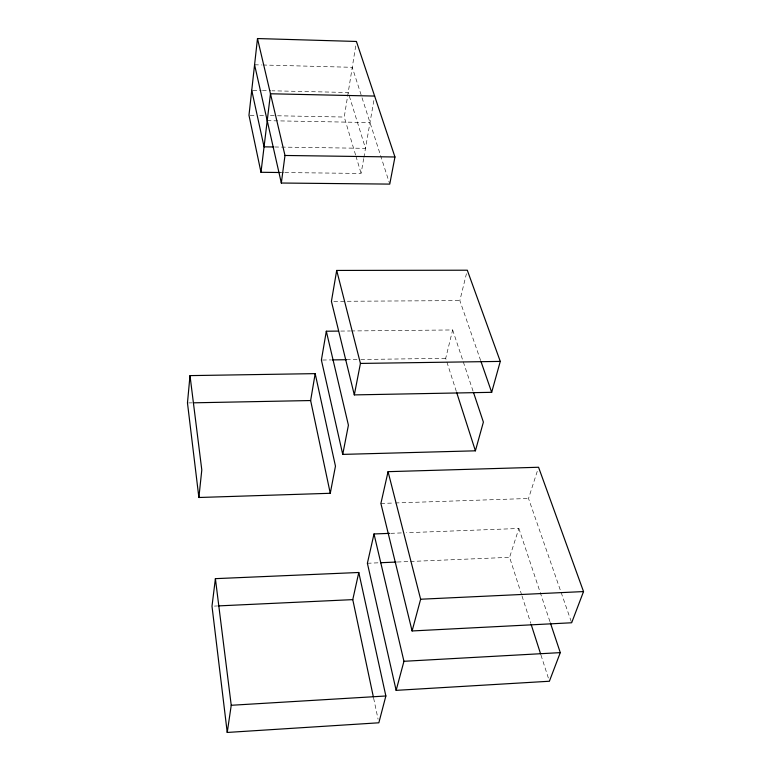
<?xml version="1.0" encoding="UTF-8"?>
<svg xmlns="http://www.w3.org/2000/svg" width="771" height="771" viewBox="0 0 771 771"><rect width="100%" height="100%" fill="white"/><g stroke="black" fill="none" stroke-linecap="round" stroke-linejoin="round"><path stroke-width="0.58" stroke-dasharray="3.85 2.89" d="M355.595 155.029L344.251 117.047L356.231 42.636M284.817 172.569L361.098 173.436L363.69 158.604M363.893 157.467L374.031 99.517M456.336 391.437L445.696 358.322L452.654 329.949L351.586 330.961M480.67 360.606L459.844 300.594L466.436 273.705M521.639 594.846L509.592 557.327L518.873 528.482L406.327 532.732M571.263 621.628L528.52 498.48L537.85 469.481M214.405 606.083L216.815 605.977M367.381 563.273L379.332 562.772M397.258 562.02L409.208 561.519M410.403 561.471L509.592 557.327M390.762 533.33L401.537 532.915M380.893 503.453L394.097 503.01M395.292 502.962L528.52 498.48M188.664 402.915L192.249 402.848M322.586 360.038L330.952 359.922M346.497 359.71L359.643 359.527M360.838 359.508L445.696 358.322M340.753 331.077L350.381 330.971M333.814 301.345L459.844 300.594M280.046 172.511L283.622 172.55M274.794 146.991L365.493 148.34L348.203 92.501L271.98 90.795M267.219 120.671L370.003 122.56M250.161 115.255L254.931 115.351M259.692 115.438L264.453 115.534M270.409 115.64L276.365 115.756M277.56 115.775L344.251 117.047M252.927 90.361L261.263 90.554M262.458 90.583L270.794 90.766M254.575 64.783L261.726 64.966M262.911 65.005L352.26 67.308L361.676 96.626M452.654 329.949L473.143 391.389M518.873 528.482L550.407 623.016M362.033 97.753L389.394 182.968M522.006 595.983L530.766 623.267M540.982 655.099L549.386 681.246M355.942 156.176L361.098 173.436M373.627 698.16L378.089 719.276"/><path stroke-width="1.16" d="M190.003 375.612L187.469 402.934L198.879 497.497L330.267 493.286L335.462 466.156L315.175 373.636L190.003 375.612L201.8 469.953L198.879 497.497M254.575 64.783L281.328 183.026L389.76 184.105L394.954 156.985L356.424 41.461L257.485 38.55L248.975 115.236L260.983 172.29L280.046 172.511M260.983 172.29L270.476 93.773L374.639 96.067M215.398 578.655L211.996 606.199L227.233 732.45L378.84 722.793L385.866 695.991L358.785 572.487L215.398 578.655L231.233 705.282L227.233 732.45M281.328 183.026L284.991 155.472L257.485 38.55M330.267 493.286L310.636 400.544L315.175 373.636M338.353 331.096L326.316 331.222L321.391 360.057L342.738 454.389L475.399 450.823L483.388 422.103L473.519 392.526M336.696 270.438L331.414 301.365L354.313 394.897L491.676 392.323L500.283 361.406L467.293 270.207L336.696 270.438L360.433 363.43L354.313 394.897M342.738 454.389L348.415 425.197L326.316 331.222M373.376 696.994L352.771 599.626L358.785 572.487M389.567 533.368L374.002 533.956L367.381 563.273L396.14 690.353L549.386 681.246L560.286 652.623L550.407 623.016M388.064 471.669L380.893 503.453L412.1 630.957L571.658 622.766L583.531 591.569L538.563 467.255L388.064 471.669L420.629 599.231L412.1 630.957M396.14 690.353L403.946 661.296L374.002 533.956M231.233 705.282L385.866 695.991M403.946 661.296L560.286 652.623M218.02 605.919L352.771 599.626M420.629 599.231L583.531 591.569M380.527 562.724L396.063 562.069M193.444 402.819L310.636 400.544M360.433 363.43L500.283 361.406M332.147 359.903L346.497 359.71M284.991 155.472L394.954 156.985M273.609 146.982L264.058 146.837L251.741 90.342M481.065 361.744L491.676 392.323M456.702 392.584L475.399 450.823M531.132 624.404L540.625 653.962"/></g></svg>
